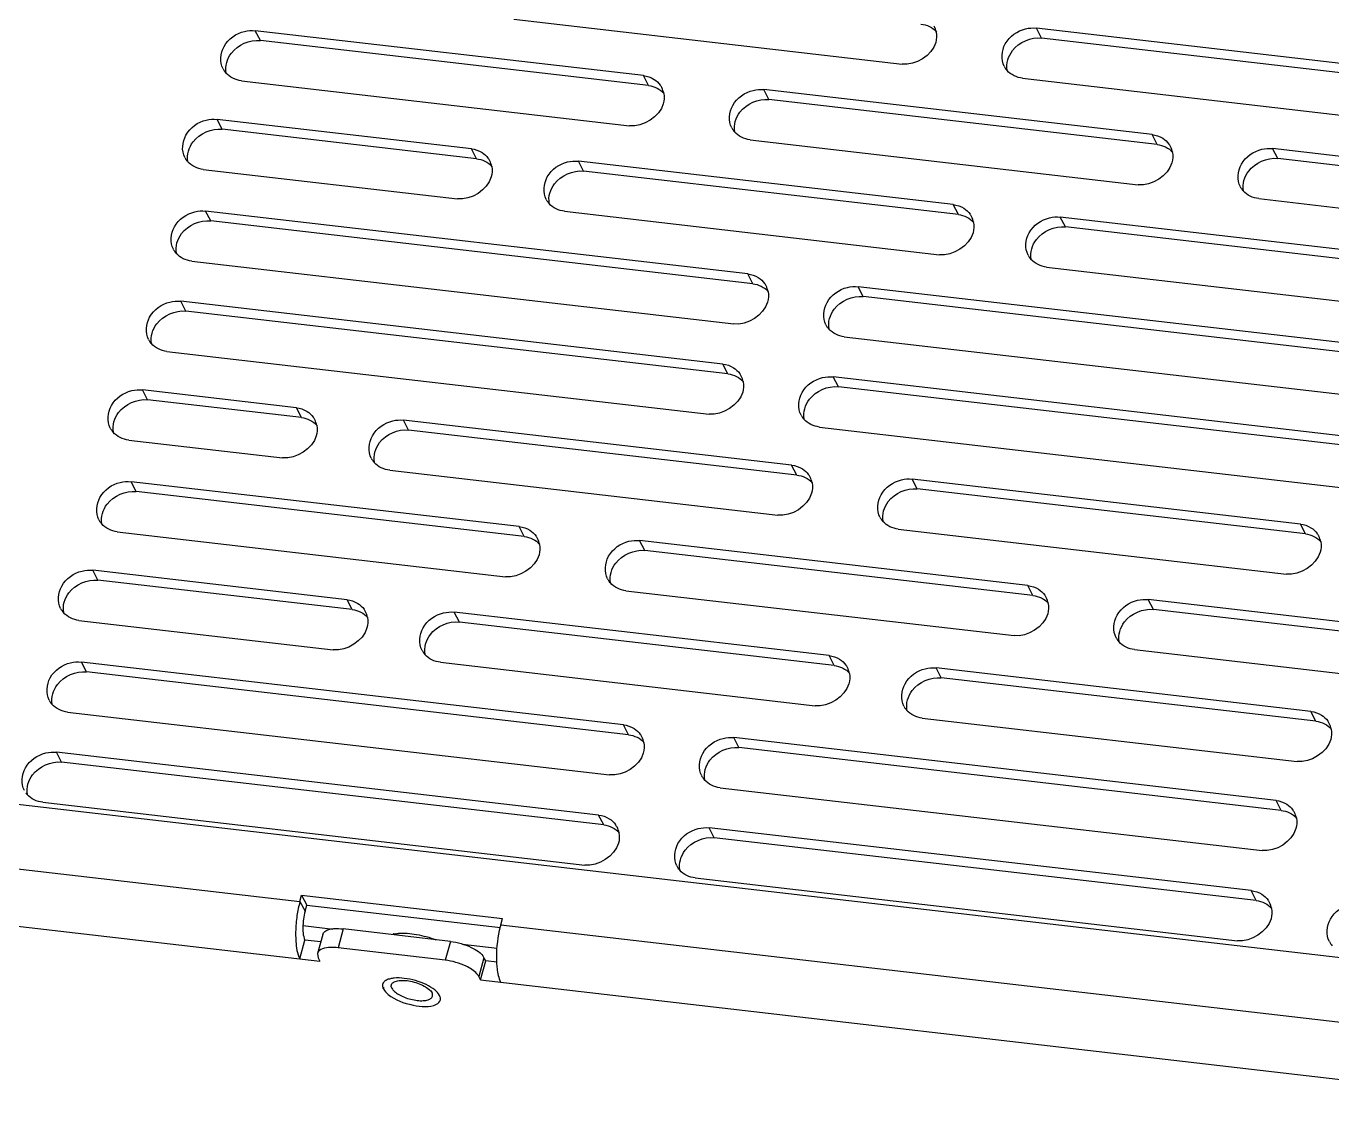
# Model space of a CAD drawing. Header units: millimetres. Extents: x -177 to 18421, y -5017 to 3255.
# Drawn here: x 13188.72 to 13211.65, y 1981.14 to 1999.91 of the extents above; entities that cross this region are included whole.
import ezdxf

# ---------------------------------------------------------------- set-up
doc = ezdxf.new("R2010")
doc.units = ezdxf.units.MM
doc.header["$LTSCALE"] = 46.255
doc.layers.get('0').update_dxf_attribs({"linetype": 'CONTINUOUS'})
doc.layers.add('02___PRT_ALL_AXES', color=7, linetype='CONTINUOUS')

msp = doc.modelspace()

# ---------------------------------------------------------------- linework, layer by layer
at = {"color": 7, "linetype": 'Continuous'}
for p, q in [((13197.288, 2000.029), (13204.104, 1999.239)), ((13192.836, 1999.655), (13192.746, 1999.829)), ((13199.562, 1999.039), (13192.746, 1999.829)), ((13206.552, 1999.7), (13206.462, 1999.874)), ((13213.278, 1999.084), (13206.462, 1999.874)), ((13192.504, 1998.949), (13199.32, 1998.159)), ((13199.652, 1998.865), (13199.562, 1999.039)), ((13206.219, 1998.994), (13213.035, 1998.204)), ((13201.767, 1998.62), (13201.677, 1998.794)), ((13208.493, 1998.004), (13201.677, 1998.794)), ((13192.165, 1998.099), (13192.075, 1998.272)), ((13196.541, 1997.754), (13192.075, 1998.272)), ((13208.583, 1997.83), (13208.493, 1998.004)), ((13196.63, 1997.581), (13196.541, 1997.754)), ((13201.435, 1997.914), (13208.251, 1997.124)), ((13210.699, 1997.585), (13210.609, 1997.759)), ((13217.425, 1996.969), (13210.609, 1997.759)), ((13198.511, 1997.363), (13198.421, 1997.537)), ((13205.002, 1996.774), (13198.421, 1997.537)), ((13191.833, 1997.392), (13196.298, 1996.875)), ((13210.366, 1996.879), (13217.182, 1996.089)), ((13191.964, 1996.487), (13191.874, 1996.661)), ((13201.393, 1995.558), (13191.874, 1996.661)), ((13198.178, 1996.657), (13204.759, 1995.894)), ((13205.092, 1996.601), (13205.002, 1996.774)), ((13206.972, 1996.383), (13206.882, 1996.556)), ((13213.463, 1995.793), (13206.882, 1996.556)), ((13191.631, 1995.781), (13201.15, 1994.678)), ((13206.64, 1995.676), (13213.221, 1994.914)), ((13201.482, 1995.384), (13201.393, 1995.558)), ((13203.421, 1995.16), (13203.332, 1995.333)), ((13212.851, 1994.23), (13203.332, 1995.333)), ((13191.527, 1994.904), (13191.437, 1995.077)), ((13200.956, 1993.974), (13191.437, 1995.077)), ((13203.089, 1994.453), (13212.608, 1993.35)), ((13191.195, 1994.197), (13200.714, 1993.094)), ((13201.046, 1993.801), (13200.956, 1993.974)), ((13202.985, 1993.576), (13202.895, 1993.749)), ((13212.414, 1992.646), (13202.895, 1993.749)), ((13190.856, 1993.347), (13190.766, 1993.52)), ((13193.469, 1993.207), (13190.766, 1993.52)), ((13193.559, 1993.034), (13193.469, 1993.207)), ((13195.439, 1992.816), (13195.349, 1992.989)), ((13202.165, 1992.199), (13195.349, 1992.989)), ((13202.653, 1992.869), (13212.172, 1991.766)), ((13190.524, 1992.64), (13193.227, 1992.327)), ((13195.107, 1992.109), (13201.923, 1991.32)), ((13202.255, 1992.026), (13202.165, 1992.199)), ((13190.655, 1991.736), (13190.565, 1991.909)), ((13197.381, 1991.119), (13190.565, 1991.909)), ((13204.371, 1991.781), (13204.281, 1991.954)), ((13211.097, 1991.164), (13204.281, 1991.954)), ((13197.471, 1990.946), (13197.381, 1991.119)), ((13204.038, 1991.074), (13210.854, 1990.285)), ((13211.187, 1990.991), (13211.097, 1991.164)), ((13190.323, 1991.029), (13197.139, 1990.24)), ((13199.586, 1990.701), (13199.496, 1990.874)), ((13206.312, 1990.085), (13199.496, 1990.874)), ((13189.984, 1990.179), (13189.894, 1990.353)), ((13194.359, 1989.835), (13189.894, 1990.353)), ((13199.254, 1989.994), (13206.07, 1989.205)), ((13206.402, 1989.911), (13206.312, 1990.085)), ((13194.449, 1989.662), (13194.359, 1989.835)), ((13208.518, 1989.666), (13208.428, 1989.839)), ((13215.244, 1989.05), (13208.428, 1989.839)), ((13189.651, 1989.473), (13194.117, 1988.955)), ((13196.33, 1989.444), (13196.24, 1989.617)), ((13202.821, 1988.855), (13196.24, 1989.617)), ((13202.911, 1988.681), (13202.821, 1988.855)), ((13208.185, 1988.959), (13215.001, 1988.17)), ((13189.783, 1988.568), (13189.693, 1988.742)), ((13199.212, 1987.639), (13189.693, 1988.742)), ((13195.997, 1988.737), (13202.578, 1987.975)), ((13204.791, 1988.463), (13204.701, 1988.637)), ((13211.282, 1987.874), (13204.701, 1988.637)), ((13189.45, 1987.862), (13198.969, 1986.759)), ((13211.372, 1987.701), (13211.282, 1987.874)), ((13199.301, 1987.465), (13199.212, 1987.639)), ((13204.459, 1987.757), (13211.04, 1986.994)), ((13201.24, 1987.24), (13201.151, 1987.414)), ((13210.67, 1986.311), (13201.151, 1987.414)), ((13189.346, 1986.984), (13189.256, 1987.158)), ((13198.775, 1986.055), (13189.256, 1987.158)), ((13200.908, 1986.534), (13210.427, 1985.431)), ((13189.014, 1986.278), (13198.533, 1985.175)), ((13210.759, 1986.137), (13210.67, 1986.311)), ((13198.865, 1985.881), (13198.775, 1986.055)), ((13200.804, 1985.657), (13200.714, 1985.83)), ((13210.233, 1984.727), (13200.714, 1985.83)), ((13200.472, 1984.95), (13209.991, 1983.847)), ((13193.561, 1984.647), (13193.651, 1984.474)), ((13210.323, 1984.554), (13210.233, 1984.727)), ((13193.531, 1984.537), (13193.621, 1984.364)), ((13193.621, 1984.364), (13193.651, 1984.474)), ((13193.651, 1984.474), (13197.051, 1984.08)), ((13193.585, 1984.114), (13194.107, 1984.053)), ((13193.931, 1983.955), (13193.84, 1983.625)), ((13194.293, 1984.054), (13194.202, 1983.724)), ((13196.173, 1983.836), (13194.293, 1984.054)), ((13195.174, 1983.972), (13195.171, 1983.961)), ((13195.186, 1983.963), (13195.174, 1983.972)), ((13195.262, 1983.98), (13195.259, 1983.969)), ((13193.529, 1983.53), (13193.62, 1983.86)), ((13193.896, 1983.828), (13193.62, 1983.86)), ((13196.173, 1983.836), (13196.082, 1983.506)), ((13196.383, 1983.79), (13196.992, 1983.719)), ((13196.763, 1983.55), (13196.672, 1983.22)), ((13196.702, 1983.162), (13196.793, 1983.492)), ((13196.793, 1983.492), (13196.763, 1983.55)), ((13196.987, 1983.47), (13196.793, 1983.492))]:
    msp.add_line(p, q, dxfattribs=at)
at = {"color": 3, "linetype": 'Continuous'}
for p, q in [((13199.652, 1998.865), (13192.836, 1999.655)), ((13213.368, 1998.91), (13206.552, 1999.7)), ((13208.583, 1997.83), (13201.767, 1998.62)), ((13196.63, 1997.581), (13192.165, 1998.099)), ((13217.515, 1996.795), (13210.699, 1997.585)), ((13205.092, 1996.601), (13198.511, 1997.363)), ((13201.482, 1995.384), (13191.964, 1996.487)), ((13213.553, 1995.62), (13206.972, 1996.383)), ((13212.94, 1994.057), (13203.421, 1995.16)), ((13201.046, 1993.801), (13191.527, 1994.904)), ((13212.504, 1992.473), (13202.985, 1993.576)), ((13193.559, 1993.034), (13190.856, 1993.347)), ((13202.255, 1992.026), (13195.439, 1992.816)), ((13211.187, 1990.991), (13204.371, 1991.781)), ((13197.471, 1990.946), (13190.655, 1991.736)), ((13206.402, 1989.911), (13199.586, 1990.701)), ((13194.449, 1989.662), (13189.984, 1990.179)), ((13159.778, 1989.583), (13264.321, 1977.469)), ((13215.334, 1988.876), (13208.518, 1989.666)), ((13202.911, 1988.681), (13196.33, 1989.444)), ((13199.301, 1987.465), (13189.783, 1988.568)), ((13211.372, 1987.701), (13204.791, 1988.463)), ((13164.152, 1987.941), (13193.531, 1984.537)), ((13210.759, 1986.137), (13201.24, 1987.24)), ((13163.797, 1986.976), (13193.882, 1983.489)), ((13198.865, 1985.881), (13189.346, 1986.984)), ((13210.323, 1984.554), (13200.804, 1985.657)), ((13193.531, 1984.537), (13193.561, 1984.647)), ((13193.561, 1984.647), (13197.087, 1984.238)), ((13197.057, 1984.128), (13197.087, 1984.238)), ((13197.057, 1984.128), (13226.436, 1980.724)), ((13196.082, 1983.506), (13194.202, 1983.724)), ((13193.84, 1983.626), (13193.852, 1983.547)), ((13193.852, 1983.547), (13193.882, 1983.489)), ((13196.702, 1983.162), (13196.672, 1983.22)), ((13196.702, 1983.162), (13226.787, 1979.676))]:
    msp.add_line(p, q, dxfattribs=at)
at = {"color": 7, "linetype": 'Continuous'}
for centre, radius, start, end in [((13204.339, 1999.738), 0.372, 10.3285, 27.3353), ((13192.505, 1999.326), 0.365, 207.4056, 215.1828), ((13192.508, 1999.328), 0.368, 215.202, 221.3403), ((13206.221, 1999.371), 0.365, 207.4056, 215.1828), ((13206.223, 1999.373), 0.368, 215.202, 221.3403), ((13199.561, 1998.661), 0.365, 27.4056, 35.1828), ((13199.554, 1998.658), 0.372, 10.3285, 27.3353), ((13201.436, 1998.291), 0.365, 207.4056, 215.1828), ((13201.439, 1998.293), 0.368, 215.202, 221.3403), ((13208.492, 1997.626), 0.365, 27.4056, 35.1828), ((13208.486, 1997.623), 0.372, 10.3285, 27.3353), ((13191.834, 1997.769), 0.365, 207.4056, 215.1828), ((13191.836, 1997.772), 0.368, 215.202, 221.3403), ((13196.539, 1997.377), 0.365, 27.4056, 35.1828), ((13196.533, 1997.374), 0.372, 10.3285, 27.3353), ((13210.367, 1997.256), 0.365, 207.4056, 215.1828), ((13210.37, 1997.258), 0.368, 215.202, 221.3403), ((13198.18, 1997.034), 0.365, 207.4056, 215.1828), ((13198.182, 1997.036), 0.368, 215.202, 221.3403), ((13205.001, 1996.397), 0.365, 27.4056, 35.1828), ((13204.994, 1996.394), 0.372, 10.3285, 27.3353), ((13191.632, 1996.158), 0.365, 207.4056, 215.1828), ((13191.635, 1996.16), 0.368, 215.202, 221.3403), ((13206.641, 1996.054), 0.365, 207.4056, 215.1828), ((13206.643, 1996.056), 0.368, 215.202, 221.3403), ((13201.392, 1995.18), 0.365, 27.4056, 35.1828), ((13201.385, 1995.177), 0.372, 10.3285, 27.3353), ((13203.09, 1994.831), 0.365, 207.4056, 215.1828), ((13203.093, 1994.833), 0.368, 215.202, 221.3403), ((13191.196, 1994.575), 0.365, 207.4056, 215.1828), ((13191.199, 1994.577), 0.368, 215.202, 221.3403), ((13200.955, 1993.596), 0.365, 27.4056, 35.1828), ((13200.949, 1993.593), 0.372, 10.3285, 27.3353), ((13193.468, 1992.83), 0.365, 27.4056, 35.1828), ((13193.461, 1992.827), 0.372, 10.3285, 27.3353), ((13202.654, 1993.247), 0.365, 207.4056, 215.1828), ((13202.657, 1993.249), 0.368, 215.202, 221.3403), ((13190.525, 1993.018), 0.365, 207.4056, 215.1828), ((13190.528, 1993.02), 0.368, 215.202, 221.3403), ((13195.108, 1992.487), 0.365, 207.4056, 215.1828), ((13195.111, 1992.489), 0.368, 215.202, 221.3403), ((13202.164, 1991.822), 0.365, 27.4056, 35.1828), ((13202.158, 1991.819), 0.372, 10.3285, 27.3353), ((13204.04, 1991.452), 0.365, 207.4056, 215.1828), ((13190.324, 1991.407), 0.365, 207.4056, 215.1828), ((13190.327, 1991.409), 0.368, 215.202, 221.3403), ((13204.042, 1991.454), 0.368, 215.202, 221.3403), ((13197.38, 1990.742), 0.365, 27.4056, 35.1828), ((13197.373, 1990.739), 0.372, 10.3285, 27.3353), ((13211.096, 1990.787), 0.365, 27.4056, 35.1828), ((13211.089, 1990.784), 0.372, 10.3285, 27.3353), ((13199.255, 1990.372), 0.365, 207.4056, 215.1828), ((13199.258, 1990.374), 0.368, 215.202, 221.3403), ((13206.311, 1989.707), 0.365, 27.4056, 35.1828), ((13189.653, 1989.85), 0.365, 207.4056, 215.1828), ((13206.305, 1989.704), 0.372, 10.3285, 27.3353), ((13189.655, 1989.852), 0.368, 215.202, 221.3403), ((13194.358, 1989.458), 0.365, 27.4056, 35.1828), ((13194.352, 1989.455), 0.372, 10.3285, 27.3353), ((13208.186, 1989.337), 0.365, 207.4056, 215.1828), ((13208.189, 1989.339), 0.368, 215.202, 221.3403), ((13195.999, 1989.115), 0.365, 207.4056, 215.1828), ((13196.001, 1989.117), 0.368, 215.202, 221.3403), ((13202.82, 1988.477), 0.365, 27.4056, 35.1828), ((13202.813, 1988.474), 0.372, 10.3285, 27.3353), ((13189.451, 1988.239), 0.365, 207.4056, 215.1828), ((13189.454, 1988.241), 0.368, 215.202, 221.3403), ((13204.46, 1988.134), 0.365, 207.4056, 215.1828), ((13204.462, 1988.136), 0.368, 215.202, 221.3403), ((13211.281, 1987.497), 0.365, 27.4056, 35.1828), ((13211.274, 1987.494), 0.372, 10.3285, 27.3353), ((13199.21, 1987.261), 0.365, 27.4056, 35.1828), ((13199.204, 1987.258), 0.372, 10.3285, 27.3353), ((13200.909, 1986.911), 0.365, 207.4056, 215.1828), ((13200.912, 1986.913), 0.368, 215.202, 221.3403), ((13189.018, 1986.657), 0.368, 215.202, 221.3403), ((13210.668, 1985.933), 0.365, 27.4056, 35.1828), ((13210.662, 1985.93), 0.372, 10.3285, 27.3353), ((13198.774, 1985.677), 0.365, 27.4056, 35.1828), ((13198.768, 1985.674), 0.372, 10.3285, 27.3353), ((13200.473, 1985.328), 0.365, 207.4056, 215.1828), ((13200.476, 1985.33), 0.368, 215.202, 221.3403), ((13210.232, 1984.35), 0.365, 27.4056, 35.1828), ((13210.225, 1984.347), 0.372, 10.3285, 27.3353), ((13195.287, 1983.134), 0.835, 97.0076, 97.9862), ((13195.294, 1983.079), 0.891, 95.5686, 97.0027), ((13195.303, 1982.98), 0.99, 92.5497, 95.5574), ((13211.931, 1984), 0.365, 207.4056, 215.1828), ((13211.934, 1984.002), 0.368, 215.202, 221.3403)]:
    msp.add_arc(centre, radius, start, end, dxfattribs=at)
at = {"color": 3, "linetype": 'Continuous'}
for centre, radius, start, end in [((13195.261, 1984.061), 1.794, 164.61, 165.7685), ((13198.786, 1983.652), 1.794, 164.61, 165.7685), ((13198.826, 1983.555), 1.846, 179.8502, 182.8264)]:
    msp.add_arc(centre, radius, start, end, dxfattribs=at)
at = {"color": 7, "linetype": 'Continuous'}
for points, knots in [([(13192.181, 1999.158), (13192.121, 1999.275), (13192.151, 1999.606), (13192.413, 1999.781), (13192.557, 1999.816)], [0, 0, 0, 0, 0.470525, 1, 1, 1, 1]), ([(13205.897, 1999.203), (13205.836, 1999.32), (13205.866, 1999.651), (13206.129, 1999.826), (13206.273, 1999.861)], [0, 0, 0, 0, 0.470525, 1, 1, 1, 1]), ([(13201.112, 1998.123), (13201.052, 1998.24), (13201.082, 1998.571), (13201.345, 1998.746), (13201.488, 1998.781)], [0, 0, 0, 0, 0.470525, 1, 1, 1, 1]), ([(13191.51, 1997.602), (13191.449, 1997.718), (13191.48, 1998.05), (13191.742, 1998.224), (13191.886, 1998.259)], [0, 0, 0, 0, 0.470525, 1, 1, 1, 1]), ([(13210.044, 1997.088), (13209.983, 1997.205), (13210.013, 1997.536), (13210.276, 1997.711), (13210.42, 1997.746)], [0, 0, 0, 0, 0.470525, 1, 1, 1, 1]), ([(13197.856, 1996.866), (13197.795, 1996.983), (13197.825, 1997.314), (13198.088, 1997.489), (13198.232, 1997.524)], [0, 0, 0, 0, 0.470525, 1, 1, 1, 1]), ([(13191.309, 1995.991), (13191.248, 1996.107), (13191.278, 1996.439), (13191.541, 1996.613), (13191.685, 1996.648)], [0, 0, 0, 0, 0.470525, 1, 1, 1, 1]), ([(13206.317, 1995.886), (13206.257, 1996.002), (13206.287, 1996.334), (13206.549, 1996.508), (13206.693, 1996.543)], [0, 0, 0, 0, 0.470525, 1, 1, 1, 1]), ([(13202.767, 1994.663), (13202.706, 1994.779), (13202.736, 1995.111), (13202.999, 1995.285), (13203.143, 1995.32)], [0, 0, 0, 0, 0.470525, 1, 1, 1, 1]), ([(13190.873, 1994.407), (13190.812, 1994.523), (13190.842, 1994.855), (13191.105, 1995.029), (13191.248, 1995.064)], [0, 0, 0, 0, 0.470525, 1, 1, 1, 1]), ([(13202.331, 1993.079), (13202.27, 1993.196), (13202.3, 1993.527), (13202.563, 1993.701), (13202.706, 1993.737)], [0, 0, 0, 0, 0.470525, 1, 1, 1, 1]), ([(13190.201, 1992.85), (13190.141, 1992.967), (13190.171, 1993.298), (13190.434, 1993.473), (13190.577, 1993.508)], [0, 0, 0, 0, 0.470525, 1, 1, 1, 1]), ([(13194.784, 1992.319), (13194.724, 1992.436), (13194.754, 1992.767), (13195.017, 1992.941), (13195.16, 1992.977)], [0, 0, 0, 0, 0.470525, 1, 1, 1, 1]), ([(13190, 1991.239), (13189.94, 1991.356), (13189.97, 1991.687), (13190.232, 1991.861), (13190.376, 1991.897)], [0, 0, 0, 0, 0.470525, 1, 1, 1, 1]), ([(13203.716, 1991.284), (13203.655, 1991.401), (13203.685, 1991.732), (13203.948, 1991.907), (13204.092, 1991.942)], [0, 0, 0, 0, 0.470525, 1, 1, 1, 1]), ([(13198.931, 1990.204), (13198.871, 1990.321), (13198.901, 1990.652), (13199.164, 1990.827), (13199.307, 1990.862)], [0, 0, 0, 0, 0.470525, 1, 1, 1, 1]), ([(13189.329, 1989.682), (13189.268, 1989.799), (13189.299, 1990.13), (13189.561, 1990.305), (13189.705, 1990.34)], [0, 0, 0, 0, 0.470525, 1, 1, 1, 1]), ([(13207.863, 1989.169), (13207.802, 1989.286), (13207.832, 1989.617), (13208.095, 1989.792), (13208.239, 1989.827)], [0, 0, 0, 0, 0.470525, 1, 1, 1, 1]), ([(13195.675, 1988.947), (13195.614, 1989.064), (13195.644, 1989.395), (13195.907, 1989.57), (13196.051, 1989.605)], [0, 0, 0, 0, 0.470525, 1, 1, 1, 1]), ([(13189.128, 1988.071), (13189.067, 1988.188), (13189.097, 1988.519), (13189.36, 1988.694), (13189.504, 1988.729)], [0, 0, 0, 0, 0.470525, 1, 1, 1, 1]), ([(13204.136, 1987.967), (13204.076, 1988.083), (13204.106, 1988.415), (13204.368, 1988.589), (13204.512, 1988.624)], [0, 0, 0, 0, 0.470525, 1, 1, 1, 1]), ([(13200.586, 1986.744), (13200.525, 1986.86), (13200.555, 1987.192), (13200.818, 1987.366), (13200.962, 1987.401)], [0, 0, 0, 0, 0.470525, 1, 1, 1, 1]), ([(13188.692, 1986.487), (13188.631, 1986.604), (13188.661, 1986.935), (13188.924, 1987.11), (13189.067, 1987.145)], [0, 0, 0, 0, 0.470525, 1, 1, 1, 1]), ([(13200.15, 1985.16), (13200.089, 1985.276), (13200.119, 1985.608), (13200.382, 1985.782), (13200.525, 1985.817)], [0, 0, 0, 0, 0.470525, 1, 1, 1, 1]), ([(13211.607, 1983.832), (13211.547, 1983.949), (13211.577, 1984.28), (13211.84, 1984.454), (13211.983, 1984.49)], [0, 0, 0, 0, 0.470525, 1, 1, 1, 1]), ([(13193.593, 1984.224), (13193.588, 1984.188), (13193.579, 1984.067), (13193.581, 1983.936), (13193.62, 1983.86)], [0, 0, 0, 0, 0.298845, 1, 1, 1, 1]), ([(13193.931, 1983.956), (13193.936, 1983.976), (13194.029, 1984.082), (13194.185, 1984.066), (13194.293, 1984.054)], [0, 0, 0, 0, 0.165553, 1, 1, 1, 1]), ([(13195.262, 1983.98), (13195.313, 1983.983), (13195.42, 1983.98), (13195.64, 1983.952), (13195.807, 1983.907), (13195.915, 1983.866)], [0, 0, 0, 0, 0.22914, 0.478811, 1, 1, 1, 1]), ([(13196.173, 1983.836), (13196.3, 1983.821), (13196.511, 1983.759), (13196.719, 1983.635), (13196.763, 1983.55)], [0, 0, 0, 0, 0.57239, 1, 1, 1, 1])]:
    msp.add_open_spline(points, degree=3, knots=knots, dxfattribs=at)
for points in [[(13192.557, 1999.816), (13192.618, 1999.831), (13192.683, 1999.836), (13192.746, 1999.829)], [(13204.705, 1999.805), (13204.715, 1999.746), (13204.711, 1999.682), (13204.695, 1999.624)], [(13206.273, 1999.861), (13206.334, 1999.876), (13206.399, 1999.881), (13206.462, 1999.874)], [(13204.695, 1999.624), (13204.633, 1999.397), (13204.338, 1999.212), (13204.104, 1999.239)], [(13192.504, 1998.949), (13192.403, 1998.96), (13192.298, 1999.009), (13192.231, 1999.085)], [(13206.219, 1998.994), (13206.119, 1999.005), (13206.014, 1999.054), (13205.947, 1999.13)], [(13199.562, 1999.039), (13199.628, 1999.031), (13199.694, 1999.01), (13199.749, 1998.974)], [(13199.749, 1998.974), (13199.792, 1998.948), (13199.83, 1998.912), (13199.859, 1998.871)], [(13199.92, 1998.725), (13199.931, 1998.666), (13199.927, 1998.602), (13199.911, 1998.544)], [(13201.488, 1998.781), (13201.55, 1998.796), (13201.615, 1998.801), (13201.677, 1998.794)], [(13199.911, 1998.544), (13199.849, 1998.317), (13199.553, 1998.132), (13199.32, 1998.159)], [(13191.886, 1998.259), (13191.947, 1998.274), (13192.012, 1998.279), (13192.075, 1998.272)], [(13201.435, 1997.914), (13201.334, 1997.925), (13201.23, 1997.974), (13201.163, 1998.05)], [(13208.493, 1998.004), (13208.559, 1997.996), (13208.625, 1997.975), (13208.681, 1997.939)], [(13208.681, 1997.939), (13208.723, 1997.913), (13208.761, 1997.877), (13208.79, 1997.836)], [(13196.541, 1997.754), (13196.606, 1997.747), (13196.672, 1997.725), (13196.728, 1997.69)], [(13210.42, 1997.746), (13210.481, 1997.761), (13210.546, 1997.766), (13210.609, 1997.759)], [(13191.833, 1997.392), (13191.732, 1997.404), (13191.627, 1997.452), (13191.56, 1997.528)], [(13196.728, 1997.69), (13196.77, 1997.664), (13196.809, 1997.628), (13196.837, 1997.587)], [(13198.232, 1997.524), (13198.293, 1997.539), (13198.358, 1997.544), (13198.421, 1997.537)], [(13208.842, 1997.509), (13208.78, 1997.282), (13208.485, 1997.097), (13208.251, 1997.124)], [(13208.852, 1997.69), (13208.862, 1997.631), (13208.858, 1997.567), (13208.842, 1997.509)], [(13196.889, 1997.26), (13196.827, 1997.033), (13196.532, 1996.847), (13196.298, 1996.875)], [(13196.899, 1997.441), (13196.909, 1997.381), (13196.905, 1997.318), (13196.889, 1997.26)], [(13198.178, 1996.657), (13198.078, 1996.668), (13197.973, 1996.717), (13197.906, 1996.793)], [(13210.366, 1996.879), (13210.265, 1996.89), (13210.161, 1996.939), (13210.094, 1997.015)], [(13191.685, 1996.648), (13191.746, 1996.663), (13191.811, 1996.668), (13191.874, 1996.661)], [(13205.002, 1996.774), (13205.067, 1996.766), (13205.133, 1996.745), (13205.189, 1996.71)], [(13205.189, 1996.71), (13205.232, 1996.683), (13205.27, 1996.648), (13205.299, 1996.607)], [(13206.693, 1996.543), (13206.754, 1996.558), (13206.819, 1996.563), (13206.882, 1996.556)], [(13205.36, 1996.46), (13205.371, 1996.401), (13205.367, 1996.338), (13205.351, 1996.28)], [(13205.351, 1996.28), (13205.288, 1996.053), (13204.993, 1995.867), (13204.759, 1995.894)], [(13191.631, 1995.781), (13191.53, 1995.793), (13191.426, 1995.841), (13191.359, 1995.917)], [(13206.64, 1995.676), (13206.539, 1995.688), (13206.434, 1995.736), (13206.367, 1995.813)], [(13201.393, 1995.558), (13201.458, 1995.55), (13201.524, 1995.529), (13201.58, 1995.494)], [(13201.58, 1995.494), (13201.622, 1995.467), (13201.661, 1995.431), (13201.689, 1995.39)], [(13201.751, 1995.244), (13201.761, 1995.185), (13201.758, 1995.122), (13201.741, 1995.063)], [(13203.143, 1995.32), (13203.204, 1995.335), (13203.269, 1995.34), (13203.332, 1995.333)], [(13191.248, 1995.064), (13191.31, 1995.079), (13191.375, 1995.084), (13191.437, 1995.077)], [(13201.741, 1995.063), (13201.679, 1994.837), (13201.384, 1994.651), (13201.15, 1994.678)], [(13203.089, 1994.453), (13202.988, 1994.465), (13202.884, 1994.513), (13202.817, 1994.59)], [(13191.195, 1994.197), (13191.094, 1994.209), (13190.99, 1994.257), (13190.923, 1994.334)], [(13200.956, 1993.974), (13201.022, 1993.966), (13201.088, 1993.945), (13201.144, 1993.91)], [(13201.144, 1993.91), (13201.186, 1993.883), (13201.224, 1993.848), (13201.253, 1993.807)], [(13201.314, 1993.66), (13201.325, 1993.601), (13201.321, 1993.538), (13201.305, 1993.48)], [(13202.706, 1993.737), (13202.768, 1993.752), (13202.833, 1993.757), (13202.895, 1993.749)], [(13190.577, 1993.508), (13190.638, 1993.523), (13190.703, 1993.528), (13190.766, 1993.52)], [(13201.305, 1993.48), (13201.243, 1993.253), (13200.948, 1993.067), (13200.714, 1993.094)], [(13193.469, 1993.207), (13193.535, 1993.2), (13193.601, 1993.178), (13193.657, 1993.143)], [(13193.657, 1993.143), (13193.699, 1993.116), (13193.737, 1993.081), (13193.766, 1993.04)], [(13193.827, 1992.893), (13193.838, 1992.834), (13193.834, 1992.771), (13193.818, 1992.713)], [(13195.16, 1992.977), (13195.222, 1992.992), (13195.287, 1992.997), (13195.349, 1992.989)], [(13202.653, 1992.869), (13202.552, 1992.881), (13202.448, 1992.929), (13202.381, 1993.006)], [(13190.524, 1992.64), (13190.423, 1992.652), (13190.318, 1992.701), (13190.251, 1992.777)], [(13193.818, 1992.713), (13193.756, 1992.486), (13193.461, 1992.3), (13193.227, 1992.327)], [(13195.107, 1992.109), (13195.006, 1992.121), (13194.902, 1992.17), (13194.835, 1992.246)], [(13202.165, 1992.199), (13202.231, 1992.192), (13202.297, 1992.17), (13202.353, 1992.135)], [(13202.353, 1992.135), (13202.395, 1992.109), (13202.433, 1992.073), (13202.462, 1992.032)], [(13190.376, 1991.897), (13190.437, 1991.912), (13190.502, 1991.917), (13190.565, 1991.909)], [(13202.524, 1991.886), (13202.534, 1991.826), (13202.53, 1991.763), (13202.514, 1991.705)], [(13204.092, 1991.942), (13204.153, 1991.957), (13204.218, 1991.962), (13204.281, 1991.954)], [(13202.514, 1991.705), (13202.452, 1991.478), (13202.157, 1991.292), (13201.923, 1991.32)], [(13190.323, 1991.029), (13190.222, 1991.041), (13190.117, 1991.09), (13190.05, 1991.166)], [(13197.381, 1991.119), (13197.447, 1991.112), (13197.513, 1991.09), (13197.568, 1991.055)], [(13197.568, 1991.055), (13197.611, 1991.029), (13197.649, 1990.993), (13197.678, 1990.952)], [(13204.038, 1991.074), (13203.938, 1991.086), (13203.833, 1991.135), (13203.766, 1991.211)], [(13211.097, 1991.164), (13211.162, 1991.157), (13211.228, 1991.135), (13211.284, 1991.1)], [(13211.284, 1991.1), (13211.327, 1991.074), (13211.365, 1991.038), (13211.394, 1990.997)], [(13199.307, 1990.862), (13199.369, 1990.877), (13199.434, 1990.882), (13199.496, 1990.874)], [(13211.455, 1990.851), (13211.466, 1990.791), (13211.462, 1990.728), (13211.446, 1990.67)], [(13197.73, 1990.625), (13197.668, 1990.398), (13197.372, 1990.212), (13197.139, 1990.24)], [(13197.739, 1990.806), (13197.75, 1990.746), (13197.746, 1990.683), (13197.73, 1990.625)], [(13211.446, 1990.67), (13211.383, 1990.443), (13211.088, 1990.257), (13210.854, 1990.285)], [(13189.705, 1990.34), (13189.766, 1990.355), (13189.831, 1990.36), (13189.894, 1990.353)], [(13199.254, 1989.994), (13199.153, 1990.006), (13199.049, 1990.055), (13198.982, 1990.131)], [(13206.312, 1990.085), (13206.378, 1990.077), (13206.444, 1990.055), (13206.5, 1990.02)], [(13206.5, 1990.02), (13206.542, 1989.994), (13206.58, 1989.958), (13206.609, 1989.917)], [(13194.359, 1989.835), (13194.425, 1989.828), (13194.491, 1989.806), (13194.547, 1989.771)], [(13194.547, 1989.771), (13194.589, 1989.744), (13194.628, 1989.709), (13194.656, 1989.668)], [(13206.671, 1989.771), (13206.681, 1989.711), (13206.677, 1989.648), (13206.661, 1989.59)], [(13208.239, 1989.827), (13208.3, 1989.842), (13208.365, 1989.847), (13208.428, 1989.839)], [(13189.651, 1989.473), (13189.551, 1989.484), (13189.446, 1989.533), (13189.379, 1989.609)], [(13194.718, 1989.521), (13194.728, 1989.462), (13194.724, 1989.399), (13194.708, 1989.341)], [(13196.051, 1989.605), (13196.112, 1989.62), (13196.177, 1989.625), (13196.24, 1989.617)], [(13206.661, 1989.59), (13206.599, 1989.363), (13206.304, 1989.178), (13206.07, 1989.205)], [(13194.708, 1989.341), (13194.646, 1989.114), (13194.351, 1988.928), (13194.117, 1988.955)], [(13208.185, 1988.959), (13208.084, 1988.971), (13207.98, 1989.02), (13207.913, 1989.096)], [(13195.997, 1988.737), (13195.897, 1988.749), (13195.792, 1988.798), (13195.725, 1988.874)], [(13202.821, 1988.855), (13202.886, 1988.847), (13202.952, 1988.826), (13203.008, 1988.79)], [(13203.008, 1988.79), (13203.051, 1988.764), (13203.089, 1988.728), (13203.118, 1988.687)], [(13189.504, 1988.729), (13189.565, 1988.744), (13189.63, 1988.749), (13189.693, 1988.742)], [(13203.179, 1988.541), (13203.19, 1988.482), (13203.186, 1988.418), (13203.17, 1988.36)], [(13204.512, 1988.624), (13204.573, 1988.639), (13204.638, 1988.644), (13204.701, 1988.637)], [(13203.17, 1988.36), (13203.107, 1988.133), (13202.812, 1987.948), (13202.578, 1987.975)], [(13189.45, 1987.862), (13189.349, 1987.873), (13189.245, 1987.922), (13189.178, 1987.998)], [(13204.459, 1987.757), (13204.358, 1987.769), (13204.253, 1987.817), (13204.186, 1987.893)], [(13211.282, 1987.874), (13211.348, 1987.867), (13211.413, 1987.845), (13211.469, 1987.81)], [(13199.212, 1987.639), (13199.277, 1987.631), (13199.343, 1987.609), (13199.399, 1987.574)], [(13211.469, 1987.81), (13211.512, 1987.783), (13211.55, 1987.748), (13211.579, 1987.707)], [(13199.399, 1987.574), (13199.441, 1987.548), (13199.48, 1987.512), (13199.508, 1987.471)], [(13200.962, 1987.401), (13201.023, 1987.416), (13201.088, 1987.421), (13201.151, 1987.414)], [(13211.64, 1987.56), (13211.651, 1987.501), (13211.647, 1987.438), (13211.631, 1987.38)], [(13189.067, 1987.145), (13189.129, 1987.16), (13189.194, 1987.165), (13189.256, 1987.158)], [(13199.57, 1987.325), (13199.58, 1987.265), (13199.577, 1987.202), (13199.56, 1987.144)], [(13211.631, 1987.38), (13211.568, 1987.153), (13211.273, 1986.967), (13211.04, 1986.994)], [(13199.56, 1987.144), (13199.498, 1986.917), (13199.203, 1986.732), (13198.969, 1986.759)], [(13200.908, 1986.534), (13200.807, 1986.546), (13200.703, 1986.594), (13200.636, 1986.67)], [(13189.014, 1986.278), (13188.913, 1986.29), (13188.809, 1986.338), (13188.742, 1986.414)], [(13210.67, 1986.311), (13210.735, 1986.303), (13210.801, 1986.282), (13210.857, 1986.247)], [(13210.857, 1986.247), (13210.899, 1986.22), (13210.938, 1986.184), (13210.966, 1986.143)], [(13198.775, 1986.055), (13198.841, 1986.047), (13198.907, 1986.026), (13198.963, 1985.99)], [(13198.963, 1985.99), (13199.005, 1985.964), (13199.043, 1985.928), (13199.072, 1985.887)], [(13200.525, 1985.817), (13200.587, 1985.832), (13200.652, 1985.837), (13200.714, 1985.83)], [(13211.018, 1985.816), (13210.956, 1985.59), (13210.661, 1985.404), (13210.427, 1985.431)], [(13211.028, 1985.997), (13211.038, 1985.938), (13211.034, 1985.875), (13211.018, 1985.816)], [(13199.124, 1985.56), (13199.062, 1985.333), (13198.767, 1985.148), (13198.533, 1985.175)], [(13199.133, 1985.741), (13199.144, 1985.682), (13199.14, 1985.618), (13199.124, 1985.56)], [(13200.472, 1984.95), (13200.371, 1984.962), (13200.267, 1985.01), (13200.2, 1985.087)], [(13210.233, 1984.727), (13210.299, 1984.719), (13210.365, 1984.698), (13210.421, 1984.663)], [(13210.421, 1984.663), (13210.463, 1984.636), (13210.501, 1984.601), (13210.53, 1984.56)], [(13210.591, 1984.413), (13210.602, 1984.354), (13210.598, 1984.291), (13210.582, 1984.233)], [(13193.621, 1984.364), (13193.608, 1984.318), (13193.599, 1984.271), (13193.593, 1984.224)], [(13210.582, 1984.233), (13210.52, 1984.006), (13210.225, 1983.82), (13209.991, 1983.847)]]:
    msp.add_open_spline(points, degree=3, dxfattribs=at)
at = {"color": 3, "linetype": 'Continuous'}
for points in [[(13204.436, 1999.945), (13204.537, 1999.934), (13204.642, 1999.885), (13204.709, 1999.809)], [(13192.327, 1999.434), (13192.439, 1999.581), (13192.652, 1999.676), (13192.836, 1999.655)], [(13206.043, 1999.479), (13206.154, 1999.626), (13206.368, 1999.721), (13206.552, 1999.7)], [(13192.245, 1999.27), (13192.261, 1999.329), (13192.29, 1999.385), (13192.327, 1999.434)], [(13205.951, 1999.134), (13205.94, 1999.193), (13205.944, 1999.257), (13205.96, 1999.315)], [(13205.96, 1999.315), (13205.977, 1999.374), (13206.006, 1999.43), (13206.043, 1999.479)], [(13192.235, 1999.089), (13192.225, 1999.148), (13192.229, 1999.211), (13192.245, 1999.27)], [(13199.652, 1998.865), (13199.753, 1998.854), (13199.857, 1998.805), (13199.924, 1998.729)], [(13201.258, 1998.399), (13201.37, 1998.546), (13201.583, 1998.641), (13201.767, 1998.62)], [(13201.176, 1998.235), (13201.192, 1998.294), (13201.221, 1998.35), (13201.258, 1998.399)], [(13201.167, 1998.054), (13201.156, 1998.113), (13201.16, 1998.177), (13201.176, 1998.235)], [(13191.656, 1997.877), (13191.767, 1998.025), (13191.981, 1998.12), (13192.165, 1998.099)], [(13191.564, 1997.532), (13191.553, 1997.592), (13191.557, 1997.655), (13191.573, 1997.713)], [(13191.573, 1997.713), (13191.59, 1997.772), (13191.619, 1997.828), (13191.656, 1997.877)], [(13208.583, 1997.83), (13208.684, 1997.819), (13208.789, 1997.77), (13208.856, 1997.694)], [(13196.63, 1997.581), (13196.731, 1997.569), (13196.836, 1997.521), (13196.903, 1997.445)], [(13210.19, 1997.364), (13210.301, 1997.511), (13210.515, 1997.606), (13210.699, 1997.585)], [(13198.002, 1997.142), (13198.113, 1997.289), (13198.327, 1997.384), (13198.511, 1997.363)], [(13210.107, 1997.2), (13210.124, 1997.259), (13210.153, 1997.315), (13210.19, 1997.364)], [(13197.919, 1996.978), (13197.936, 1997.037), (13197.965, 1997.093), (13198.002, 1997.142)], [(13210.098, 1997.019), (13210.087, 1997.078), (13210.091, 1997.142), (13210.107, 1997.2)], [(13197.91, 1996.797), (13197.899, 1996.856), (13197.903, 1996.92), (13197.919, 1996.978)], [(13205.092, 1996.601), (13205.193, 1996.589), (13205.297, 1996.54), (13205.364, 1996.464)], [(13191.454, 1996.266), (13191.566, 1996.414), (13191.78, 1996.509), (13191.964, 1996.487)], [(13206.463, 1996.161), (13206.574, 1996.309), (13206.788, 1996.404), (13206.972, 1996.383)], [(13191.363, 1995.921), (13191.352, 1995.981), (13191.356, 1996.044), (13191.372, 1996.102)], [(13191.372, 1996.102), (13191.389, 1996.161), (13191.417, 1996.217), (13191.454, 1996.266)], [(13206.381, 1995.997), (13206.397, 1996.056), (13206.426, 1996.113), (13206.463, 1996.161)], [(13206.371, 1995.816), (13206.361, 1995.876), (13206.365, 1995.939), (13206.381, 1995.997)], [(13201.482, 1995.384), (13201.583, 1995.373), (13201.688, 1995.324), (13201.755, 1995.248)], [(13202.912, 1994.938), (13203.024, 1995.086), (13203.238, 1995.181), (13203.421, 1995.16)], [(13191.018, 1994.682), (13191.13, 1994.83), (13191.344, 1994.925), (13191.527, 1994.904)], [(13202.821, 1994.594), (13202.81, 1994.653), (13202.814, 1994.716), (13202.83, 1994.774)], [(13202.83, 1994.774), (13202.846, 1994.833), (13202.875, 1994.89), (13202.912, 1994.938)], [(13190.927, 1994.337), (13190.916, 1994.397), (13190.92, 1994.46), (13190.936, 1994.518)], [(13190.936, 1994.518), (13190.952, 1994.577), (13190.981, 1994.634), (13191.018, 1994.682)], [(13201.046, 1993.801), (13201.147, 1993.789), (13201.252, 1993.74), (13201.319, 1993.664)], [(13202.476, 1993.355), (13202.588, 1993.502), (13202.801, 1993.597), (13202.985, 1993.576)], [(13190.347, 1993.126), (13190.459, 1993.273), (13190.672, 1993.368), (13190.856, 1993.347)], [(13202.394, 1993.19), (13202.41, 1993.249), (13202.439, 1993.306), (13202.476, 1993.355)], [(13190.265, 1992.961), (13190.281, 1993.02), (13190.31, 1993.077), (13190.347, 1993.126)], [(13202.385, 1993.01), (13202.374, 1993.069), (13202.378, 1993.132), (13202.394, 1993.19)], [(13190.256, 1992.781), (13190.245, 1992.84), (13190.249, 1992.903), (13190.265, 1992.961)], [(13193.559, 1993.034), (13193.66, 1993.022), (13193.764, 1992.974), (13193.831, 1992.897)], [(13194.93, 1992.595), (13195.042, 1992.742), (13195.255, 1992.837), (13195.439, 1992.816)], [(13194.839, 1992.25), (13194.828, 1992.309), (13194.832, 1992.372), (13194.848, 1992.43)], [(13194.848, 1992.43), (13194.864, 1992.489), (13194.893, 1992.546), (13194.93, 1992.595)], [(13202.255, 1992.026), (13202.356, 1992.014), (13202.461, 1991.966), (13202.528, 1991.89)], [(13190.146, 1991.515), (13190.258, 1991.662), (13190.471, 1991.757), (13190.655, 1991.736)], [(13203.862, 1991.56), (13203.973, 1991.707), (13204.187, 1991.802), (13204.371, 1991.781)], [(13190.064, 1991.35), (13190.08, 1991.409), (13190.109, 1991.466), (13190.146, 1991.515)], [(13203.779, 1991.395), (13203.796, 1991.454), (13203.825, 1991.511), (13203.862, 1991.56)], [(13190.054, 1991.17), (13190.044, 1991.229), (13190.048, 1991.292), (13190.064, 1991.35)], [(13203.77, 1991.215), (13203.759, 1991.274), (13203.763, 1991.337), (13203.779, 1991.395)], [(13197.471, 1990.946), (13197.572, 1990.934), (13197.676, 1990.886), (13197.743, 1990.81)], [(13211.187, 1990.991), (13211.288, 1990.979), (13211.392, 1990.931), (13211.459, 1990.855)], [(13199.077, 1990.48), (13199.189, 1990.627), (13199.402, 1990.722), (13199.586, 1990.701)], [(13198.995, 1990.315), (13199.011, 1990.374), (13199.04, 1990.431), (13199.077, 1990.48)], [(13189.475, 1989.958), (13189.586, 1990.106), (13189.8, 1990.201), (13189.984, 1990.179)], [(13198.986, 1990.135), (13198.975, 1990.194), (13198.979, 1990.257), (13198.995, 1990.315)], [(13189.392, 1989.794), (13189.409, 1989.853), (13189.438, 1989.909), (13189.475, 1989.958)], [(13206.402, 1989.911), (13206.503, 1989.899), (13206.608, 1989.851), (13206.675, 1989.775)], [(13189.383, 1989.613), (13189.372, 1989.672), (13189.376, 1989.736), (13189.392, 1989.794)], [(13208.008, 1989.445), (13208.12, 1989.592), (13208.334, 1989.687), (13208.518, 1989.666)], [(13194.449, 1989.662), (13194.55, 1989.65), (13194.655, 1989.602), (13194.722, 1989.525)], [(13195.821, 1989.223), (13195.932, 1989.37), (13196.146, 1989.465), (13196.33, 1989.444)], [(13195.738, 1989.058), (13195.755, 1989.117), (13195.784, 1989.174), (13195.821, 1989.223)], [(13207.917, 1989.1), (13207.906, 1989.159), (13207.91, 1989.222), (13207.926, 1989.28)], [(13207.926, 1989.28), (13207.943, 1989.339), (13207.972, 1989.396), (13208.008, 1989.445)], [(13195.729, 1988.878), (13195.718, 1988.937), (13195.722, 1989), (13195.738, 1989.058)], [(13189.273, 1988.347), (13189.385, 1988.494), (13189.599, 1988.589), (13189.783, 1988.568)], [(13202.911, 1988.681), (13203.012, 1988.67), (13203.116, 1988.621), (13203.183, 1988.545)], [(13189.191, 1988.183), (13189.208, 1988.242), (13189.236, 1988.298), (13189.273, 1988.347)], [(13204.282, 1988.242), (13204.393, 1988.39), (13204.607, 1988.485), (13204.791, 1988.463)], [(13189.182, 1988.002), (13189.171, 1988.061), (13189.175, 1988.125), (13189.191, 1988.183)], [(13204.19, 1987.897), (13204.18, 1987.957), (13204.184, 1988.02), (13204.2, 1988.078)], [(13204.2, 1988.078), (13204.216, 1988.137), (13204.245, 1988.193), (13204.282, 1988.242)], [(13211.372, 1987.701), (13211.473, 1987.689), (13211.577, 1987.641), (13211.644, 1987.564)], [(13199.301, 1987.465), (13199.402, 1987.453), (13199.507, 1987.405), (13199.574, 1987.329)], [(13200.731, 1987.019), (13200.843, 1987.167), (13201.057, 1987.262), (13201.24, 1987.24)], [(13188.837, 1986.763), (13188.949, 1986.911), (13189.163, 1987.006), (13189.346, 1986.984)], [(13200.649, 1986.855), (13200.665, 1986.914), (13200.694, 1986.97), (13200.731, 1987.019)], [(13188.755, 1986.599), (13188.771, 1986.658), (13188.8, 1986.714), (13188.837, 1986.763)], [(13200.64, 1986.674), (13200.629, 1986.734), (13200.633, 1986.797), (13200.649, 1986.855)], [(13188.746, 1986.418), (13188.735, 1986.478), (13188.739, 1986.541), (13188.755, 1986.599)], [(13210.759, 1986.137), (13210.86, 1986.126), (13210.965, 1986.077), (13211.032, 1986.001)], [(13198.865, 1985.881), (13198.966, 1985.87), (13199.071, 1985.821), (13199.138, 1985.745)], [(13200.295, 1985.435), (13200.407, 1985.583), (13200.62, 1985.678), (13200.804, 1985.657)], [(13200.213, 1985.271), (13200.229, 1985.33), (13200.258, 1985.387), (13200.295, 1985.435)], [(13200.204, 1985.09), (13200.193, 1985.15), (13200.197, 1985.213), (13200.213, 1985.271)], [(13193.522, 1984.502), (13193.502, 1984.422), (13193.486, 1984.34), (13193.475, 1984.258)], [(13210.323, 1984.554), (13210.424, 1984.542), (13210.529, 1984.493), (13210.596, 1984.417)], [(13193.475, 1984.258), (13193.462, 1984.162), (13193.455, 1984.065), (13193.455, 1983.969)], [(13197.047, 1984.093), (13197.003, 1983.92), (13196.981, 1983.739), (13196.981, 1983.56)], [(13196.45, 1983.4), (13196.335, 1983.455), (13196.209, 1983.491), (13196.082, 1983.506)]]:
    msp.add_open_spline(points, degree=3, dxfattribs=at)
for points, knots in [([(13193.455, 1983.969), (13193.455, 1983.924), (13193.461, 1983.776), (13193.481, 1983.622), (13193.529, 1983.53)], [0, 0, 0, 0, 0.301594, 1, 1, 1, 1]), ([(13194.202, 1983.724), (13194.157, 1983.729), (13194.039, 1983.736), (13193.862, 1983.706), (13193.84, 1983.626)], [0, 0, 0, 0, 0.349275, 1, 1, 1, 1]), ([(13196.672, 1983.22), (13196.664, 1983.237), (13196.605, 1983.315), (13196.519, 1983.366), (13196.45, 1983.4)], [0, 0, 0, 0, 0.195207, 1, 1, 1, 1]), ([(13196.983, 1983.464), (13196.985, 1983.429), (13196.995, 1983.313), (13197.017, 1983.195), (13197.055, 1983.122)], [0, 0, 0, 0, 0.298747, 1, 1, 1, 1])]:
    msp.add_open_spline(points, degree=3, knots=knots, dxfattribs=at)
at = {"layer": '02___PRT_ALL_AXES', "color": 7, "linetype": 'Continuous'}
msp.add_line((13194.996, 1983.002), (13195.004, 1983.03), dxfattribs=at)
at = {"layer": '02___PRT_ALL_AXES', "color": 3, "linetype": 'Continuous'}
for points, knots in [([(13194.983, 1983.084), (13194.981, 1983.075), (13194.979, 1983.057), (13194.982, 1983.039), (13194.985, 1983.03)], [0, 0, 0, 0, 0.483927, 1, 1, 1, 1]), ([(13194.992, 1983.105), (13194.99, 1983.101), (13194.987, 1983.095), (13194.984, 1983.088), (13194.983, 1983.084)], [0, 0, 0, 0, 0.503257, 1, 1, 1, 1]), ([(13194.985, 1983.03), (13194.986, 1983.025), (13194.989, 1983.016), (13194.994, 1983.006), (13194.996, 1983.002)], [0, 0, 0, 0, 0.485901, 1, 1, 1, 1]), ([(13195.029, 1983.143), (13195.021, 1983.138), (13195.007, 1983.126), (13194.996, 1983.112), (13194.992, 1983.105)], [0, 0, 0, 0, 0.523335, 1, 1, 1, 1]), ([(13195.052, 1983.156), (13195.048, 1983.154), (13195.04, 1983.15), (13195.032, 1983.146), (13195.029, 1983.143)], [0, 0, 0, 0, 0.512149, 1, 1, 1, 1]), ([(13195.12, 1983.18), (13195.107, 1983.177), (13195.084, 1983.171), (13195.062, 1983.162), (13195.052, 1983.156)], [0, 0, 0, 0, 0.526414, 1, 1, 1, 1]), ([(13195.184, 1983.191), (13195.173, 1983.189), (13195.152, 1983.187), (13195.13, 1983.183), (13195.12, 1983.18)], [0, 0, 0, 0, 0.516319, 1, 1, 1, 1]), ([(13195.082, 1982.904), (13195.204, 1982.805), (13195.486, 1982.706), (13195.805, 1982.671), (13195.928, 1982.732)], [0, 0, 0, 0, 0.535191, 1, 1, 1, 1]), ([(13195.928, 1982.732), (13195.944, 1982.741), (13195.973, 1982.76), (13195.992, 1982.79), (13195.996, 1982.805)], [0, 0, 0, 0, 0.542436, 1, 1, 1, 1]), ([(13195.999, 1982.829), (13195.999, 1982.839), (13195.996, 1982.859), (13195.988, 1982.878), (13195.983, 1982.887)], [0, 0, 0, 0, 0.473759, 1, 1, 1, 1]), ([(13195.996, 1982.805), (13195.997, 1982.809), (13195.998, 1982.817), (13195.999, 1982.825), (13195.999, 1982.829)], [0, 0, 0, 0, 0.496068, 1, 1, 1, 1])]:
    msp.add_open_spline(points, degree=3, knots=knots, dxfattribs=at)
at = {"layer": '02___PRT_ALL_AXES', "color": 7, "linetype": 'Continuous'}
for points, knots in [([(13195.137, 1983.034), (13195.136, 1983.037), (13195.133, 1983.05), (13195.133, 1983.063), (13195.136, 1983.073)], [0, 0, 0, 0, 0.265804, 1, 1, 1, 1]), ([(13195.136, 1983.073), (13195.138, 1983.081), (13195.148, 1983.099), (13195.172, 1983.119), (13195.206, 1983.135), (13195.266, 1983.15), (13195.357, 1983.154), (13195.475, 1983.139), (13195.597, 1983.106), (13195.707, 1983.058), (13195.794, 1983.002), (13195.838, 1982.956), (13195.85, 1982.932)], [0, 0, 0, 0, 0.033684, 0.071836, 0.117217, 0.170823, 0.301061, 0.453971, 0.615184, 0.768732, 0.900121, 1, 1, 1, 1]), ([(13195.145, 1983.014), (13195.144, 1983.015), (13195.141, 1983.022), (13195.138, 1983.029), (13195.137, 1983.034)], [0, 0, 0, 0, 0.260958, 1, 1, 1, 1]), ([(13195.145, 1983.014), (13195.156, 1982.992), (13195.194, 1982.95), (13195.27, 1982.898), (13195.367, 1982.852), (13195.477, 1982.817), (13195.588, 1982.797), (13195.691, 1982.792), (13195.775, 1982.804), (13195.823, 1982.826), (13195.838, 1982.84)], [0, 0, 0, 0, 0.09442, 0.216814, 0.36051, 0.514527, 0.666202, 0.803238, 0.915853, 1, 1, 1, 1]), ([(13195.838, 1982.84), (13195.841, 1982.843), (13195.85, 1982.852), (13195.856, 1982.864), (13195.859, 1982.873)], [0, 0, 0, 0, 0.265894, 1, 1, 1, 1]), ([(13195.859, 1982.873), (13195.861, 1982.882), (13195.862, 1982.903), (13195.855, 1982.923), (13195.85, 1982.932)], [0, 0, 0, 0, 0.466766, 1, 1, 1, 1])]:
    msp.add_open_spline(points, degree=3, knots=knots, dxfattribs=at)
at = {"layer": '02___PRT_ALL_AXES', "color": 3, "linetype": 'Continuous'}
for points in [[(13195.364, 1983.187), (13195.304, 1983.194), (13195.244, 1983.196), (13195.184, 1983.191)], [(13195.75, 1983.076), (13195.629, 1983.134), (13195.497, 1983.172), (13195.364, 1983.187)], [(13195.897, 1982.984), (13195.852, 1983.021), (13195.802, 1983.05), (13195.75, 1983.076)], [(13194.996, 1983.002), (13195.016, 1982.963), (13195.048, 1982.931), (13195.082, 1982.904)], [(13195.983, 1982.887), (13195.963, 1982.926), (13195.931, 1982.957), (13195.897, 1982.984)]]:
    msp.add_open_spline(points, degree=3, dxfattribs=at)

doc.saveas('drawing.dxf')
